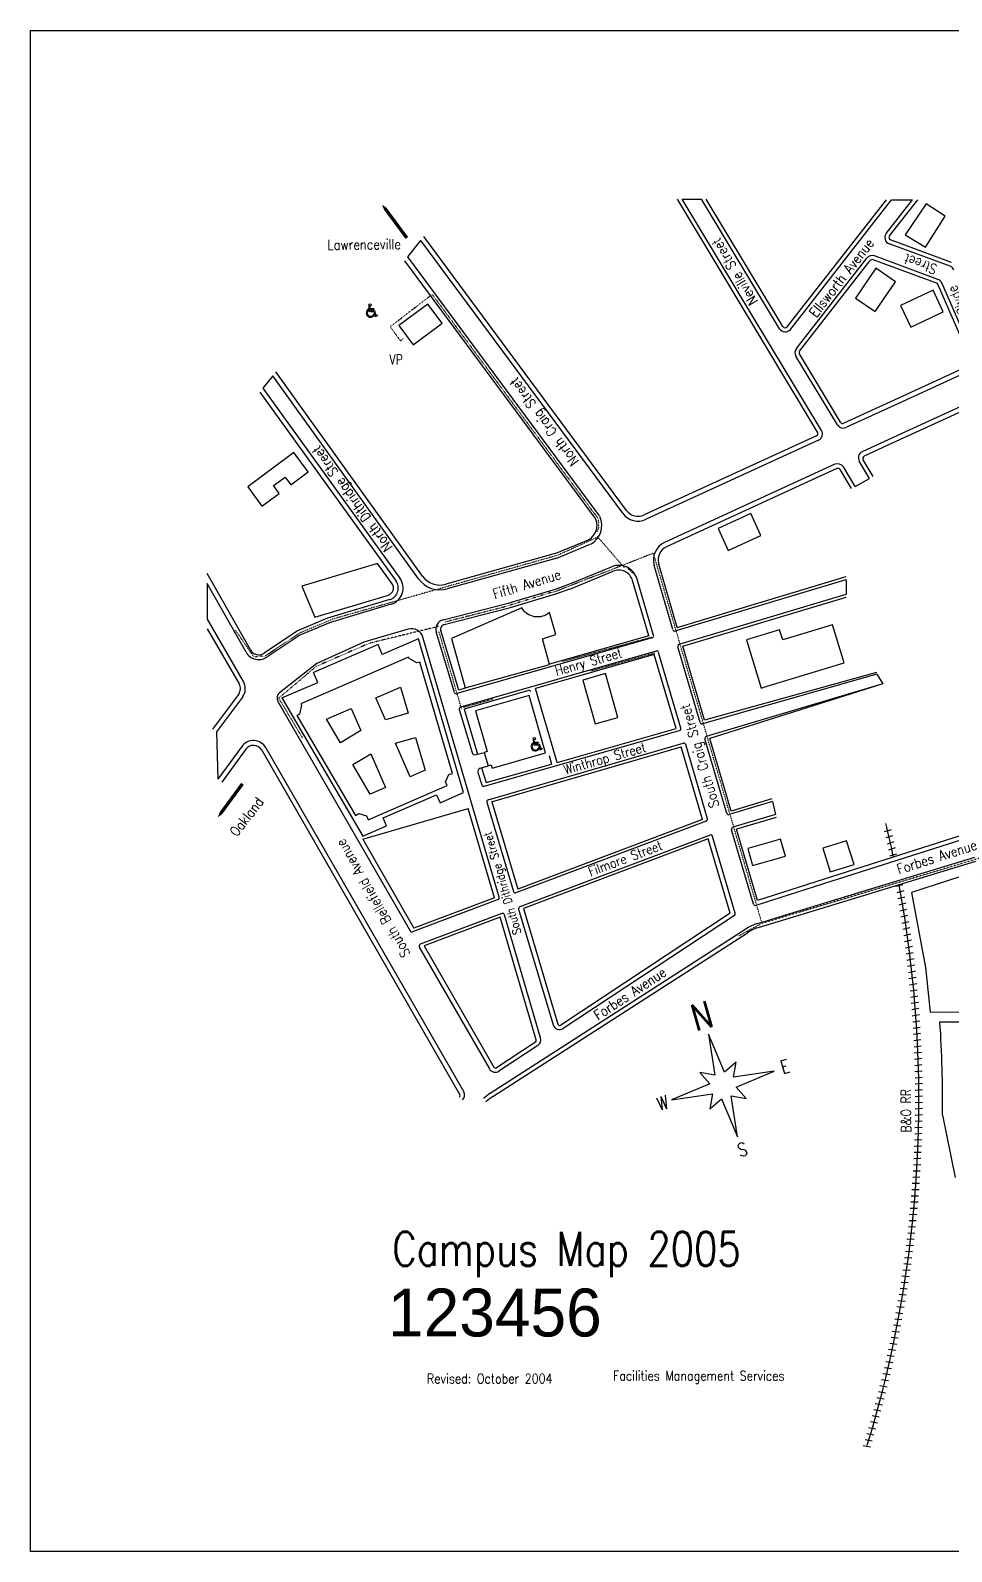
# Model space of a CAD drawing. Header units: inches. Extents: x 0 to 61145, y 0 to 38077.
# Drawn here: x 0 to 23072, y 0 to 38077 of the extents above; entities that cross this region are included whole.
import ezdxf
from ezdxf.enums import TextEntityAlignment as Align

# ---------------------------------------------------------------- set-up
doc = ezdxf.new("R2010")
doc.units = ezdxf.units.IN
doc.header["$MEASUREMENT"] = 0
doc.linetypes.add('DASHED2', pattern=[0.375, 0.25, -0.125])
doc.linetypes.add('DOT', pattern=[0.25, 0, -0.25])
for name, color, linetype in [('ACADEMIC_BLDGS', 1, 'Continuous'), ('ANNOTATION', 255, 'Continuous'), ('HANDICAP', 6, 'Continuous'), ('HANDICAPROUTE', 2, 'DOT'), ('RESIDENTIAL_BLDGS', 5, 'Continuous'), ('RR', 6, 'Continuous'), ('STREET_NAMES', 255, 'DASHED2'), ('WALKWAYS', 8, 'Continuous')]:
    doc.layers.add(name, color=color, linetype=linetype)
doc.styles.add('CarMello', font='', dxfattribs={"height": 240})
doc.styles.add('S1', font='simplex', dxfattribs={"width": 0.85})
doc.styles.add('S2', font='simplex', dxfattribs={"width": 0.8})
doc.styles.get('CarMello').set_extended_font_data('CarMello')

# ---------------------------------------------------------------- blocks, each defined once
blk = doc.blocks.new('HCP-SYM')
for p, q in [((0.31, 0.55), (0.31, 0.62)), ((0.36, 0.43), (0.32, 0.86)), ((0.36, 0.43), (0.67, 0.43)), ((0.4, 0.64), (0.39, 0.83)), ((0.4, 0.64), (0.67, 0.64)), ((0.41, 0.58), (0.67, 0.58)), ((0.42, 0.5), (0.41, 0.58)), ((0.42, 0.5), (0.72, 0.5)), ((0.67, 0.64), (0.67, 0.58)), ((0.67, 0.43), (0.78, 0.05)), ((0.69, 0.26), (0.72, 0.16)), ((0.72, 0.5), (0.82, 0.14)), ((0.78, 0.05), (0.94, 0.11)), ((0.82, 0.14), (0.92, 0.17)), ((0.92, 0.17), (0.94, 0.11))]:
    blk.add_line(p, q)
blk.add_circle((0.39, 0.91), 0.0865)
for radius, start, end in [(0.324, 112.9368, 330.1965), (0.259, 117.6412, 346.4372)]:
    blk.add_arc((0.43, 0.32), radius, start, end)
blk = doc.blocks.new('AR', base_point=(44.989, 27.098))
blk.add_lwpolyline([(44.989, 27.098, 0, 0.188, 0), (45.303, 27.098, 0.0625, 0.0625, 0), (45.77, 27.098, 0.0625, 0.0625, 0)], format="xyseb")

msp = doc.modelspace()

# ---------------------------------------------------------------- linework, layer by layer
msp.add_lwpolyline([(61145, 0), (0, 0), (0, 38077), (61145, 38077)], close=True)
at = {"layer": 'ACADEMIC_BLDGS'}
for points in [[(9955, 31228), (9231, 30691), (9588, 30208), (10312, 30745)], [(20380, 22249), (20089, 23201), (18842, 22820), (18764, 23074), (17935, 22821), (18305, 21611), (18478, 21668)], [(9750, 22266), (9681, 22245), (9485, 22355), (9469, 22391), (6773, 21224), (6790, 21184), (6736, 20965), (6674, 20929), (8142, 18428), (8224, 18476), (8417, 18413), (8457, 18319), (10435, 19174), (10394, 19269), (10479, 19452), (10571, 19479)], [(14402, 21976), (13837, 21815), (14148, 20721), (14713, 20881)], [(8652, 21373), (9268, 21640), (9464, 20984), (8893, 20816)], [(12488, 21432), (11148, 21041), (11444, 20030), (11364, 20006), (11463, 19667), (11543, 19691), (11568, 19606), (12904, 19992)], [(8276, 20549), (7763, 20247), (7419, 20840), (8035, 21106)], [(9146, 20234), (9644, 20381), (9890, 19559), (9509, 19394)], [(8528, 19966), (8891, 19127), (8510, 18962), (8079, 19703)], [(18789, 17829), (17968, 17596), (18089, 17172), (18910, 17405)], [(20444, 17793), (19847, 17605), (20033, 17012), (20631, 17200)], [(24226, 15316), (23752, 16898), (23354, 16746), (23305, 16898), (22068, 16499), (22418, 14619), (22534, 13506), (24544, 13511), (24305, 14967)]]:
    msp.add_lwpolyline(points, close=True, dxfattribs=at)
msp.add_lwpolyline([(12825, 22851), (13163, 22954), (12998, 23505, -0.472714), (12309, 23621), (10549, 22859), (10889, 21621), (13001, 22209)], format="xyb", close=True, dxfattribs=at)
at = {"layer": 'ANNOTATION'}
for p, q in [((16985, 12953), (17140, 11929)), ((17386, 11999), (16985, 12953)), ((17673, 12250), (17386, 11999)), ((17609, 11874), (17673, 12250)), ((17140, 11929), (16764, 11994)), ((16764, 11994), (17015, 11707)), ((18632, 12029), (17609, 11874)), ((17678, 11628), (18632, 12029)), ((17015, 11707), (16061, 11305)), ((16061, 11305), (17084, 11461)), ((17084, 11461), (17020, 11085)), ((17929, 11341), (17678, 11628)), ((17020, 11085), (17307, 11336)), ((17307, 11336), (17709, 10382)), ((17709, 10382), (17553, 11405)), ((17553, 11405), (17929, 11341))]:
    msp.add_line(p, q, dxfattribs=at)
at = {"layer": 'HANDICAPROUTE'}
for p, q in [((10065, 31470), (9015, 30660)), ((14205, 25878), (10065, 31470)), ((9266, 30307), (9015, 30660)), ((9342, 30361), (9266, 30307)), ((14211, 25394), (13203, 24938)), ((14883, 24626), (14211, 25394)), ((13203, 24938), (7611, 23354)), ((15604, 24988), (13110, 24015)), ((18325, 15723), (15604, 24988)), ((15119, 24462), (14950, 24627)), ((13105, 24026), (11850, 23640)), ((11850, 23639), (10378, 23265)), ((7611, 23354), (6747, 22994)), ((5595, 22394), (5139, 23066)), ((6747, 22994), (5883, 22418)), ((10237, 23160), (8859, 22826)), ((10802, 21087), (10230, 23036)), ((15570, 22890), (13331, 22278)), ((8475, 22730), (7155, 22154)), ((8859, 22826), (8475, 22730)), ((15642, 22491), (14025, 22039)), ((5883, 22418), (5595, 22394)), ((7155, 22154), (6219, 21362)), ((6219, 21362), (6819, 20354)), ((24301, 17515), (18325, 15723)), ((18299, 15715), (17747, 15411))]:
    msp.add_line(p, q, dxfattribs=at)
at = {"layer": 'HANDICAPROUTE', "linetype": 'DOT'}
msp.add_line((11581, 21335), (10839, 21129), dxfattribs=at)
at = {"layer": 'HANDICAPROUTE'}
msp.add_arc((13828, 25709), 413, 333.5782, 24.2056, dxfattribs=at)
at = {"layer": 'RESIDENTIAL_BLDGS'}
for points in [[(22914, 33427), (22436, 33735), (21909, 32962), (22415, 32648)], [(21667, 31784), (21171, 32123), (20663, 31378), (21159, 31039)], [(22865, 31029), (22612, 31574), (21795, 31194), (22048, 30650)], [(6601, 27508), (5442, 26650), (5800, 26167), (6234, 26489), (6091, 26682), (6381, 26896), (6524, 26703), (6959, 27026)], [(18293, 25438), (18042, 25984), (17223, 25608), (17474, 25062)]]:
    msp.add_lwpolyline(points, close=True, dxfattribs=at)
msp.add_lwpolyline([(9061, 24222), (8690, 24736), (6798, 24167), (7122, 23389), (8966, 23944, 0.51527)], format="xyb", close=True, dxfattribs=at)
at = {"layer": 'RR'}
for p, q in [((21560, 18069), (21387, 18015)), ((21594, 17917), (21422, 17863)), ((21628, 17765), (21455, 17710)), ((21662, 17612), (21489, 17558)), ((21695, 17459), (21521, 17406)), ((21847, 16691), (21673, 16644)), ((21875, 16537), (21701, 16491)), ((21903, 16383), (21728, 16337)), ((21929, 16229), (21754, 16184)), ((21955, 16075), (21779, 16031)), ((21980, 15920), (21804, 15877)), ((22004, 15766), (21828, 15723)), ((22027, 15611), (21851, 15570)), ((22049, 15456), (21873, 15416)), ((22071, 15301), (21894, 15262)), ((22092, 15146), (21915, 15107)), ((22112, 14991), (21935, 14953)), ((22131, 14835), (21954, 14799)), ((22149, 14680), (21972, 14644)), ((22166, 14525), (21989, 14490)), ((22183, 14369), (22005, 14335)), ((22199, 14213), (22021, 14180)), ((22214, 14057), (22036, 14025)), ((22228, 13902), (22050, 13871)), ((22241, 13746), (22063, 13716)), ((22254, 13590), (22075, 13561)), ((22266, 13434), (22087, 13405)), ((22276, 13278), (22098, 13250)), ((22286, 13121), (22108, 13095)), ((22296, 12965), (22117, 12940)), ((22304, 12809), (22125, 12785)), ((22312, 12653), (22132, 12629)), ((22318, 12496), (22139, 12474)), ((22324, 12340), (22145, 12318)), ((22329, 12184), (22150, 12163)), ((22334, 12027), (22154, 12007)), ((22337, 11871), (22157, 11852)), ((22340, 11714), (22160, 11696)), ((22341, 11558), (22161, 11541)), ((22342, 11088), (22161, 11074)), ((22342, 11401), (22162, 11385)), ((22343, 11245), (22162, 11230)), ((22338, 10775), (22157, 10763)), ((22340, 10932), (22160, 10919)), ((22326, 10306), (22145, 10297)), ((22331, 10463), (22150, 10452)), ((22335, 10619), (22154, 10608)), ((22314, 9993), (22133, 9986)), ((22320, 10150), (22139, 10141)), ((22289, 9525), (22108, 9520)), ((22298, 9681), (22117, 9675)), ((22306, 9837), (22126, 9831)), ((22269, 9212), (22088, 9210)), ((22279, 9368), (22099, 9365)), ((22245, 8900), (22064, 8900)), ((22257, 9056), (22076, 9055)), ((22203, 8433), (22022, 8435)), ((22218, 8588), (22037, 8590)), ((22232, 8744), (22051, 8745)), ((22171, 8121), (21990, 8126)), ((22188, 8277), (22007, 8280)), ((22117, 7655), (21936, 7662)), ((22136, 7810), (21955, 7816)), ((22154, 7966), (21973, 7971)), ((22077, 7345), (21896, 7354)), ((22097, 7500), (21917, 7508)), ((22010, 6880), (21830, 6892)), ((22033, 7035), (21853, 7046)), ((22056, 7190), (21875, 7200)), ((21962, 6571), (21782, 6584)), ((21987, 6725), (21806, 6738)), ((21883, 6108), (21703, 6125)), ((21910, 6262), (21730, 6278)), ((21937, 6416), (21756, 6431)), ((21827, 5800), (21647, 5819)), ((21855, 5954), (21675, 5972)), ((21736, 5340), (21556, 5361)), ((21767, 5493), (21587, 5513)), ((21797, 5646), (21617, 5666)), ((21671, 5033), (21492, 5057)), ((21704, 5186), (21524, 5209)), ((21568, 4575), (21389, 4601)), ((21603, 4728), (21424, 4753)), ((21638, 4881), (21458, 4905)), ((21495, 4271), (21317, 4299)), ((21532, 4423), (21353, 4450)), ((21380, 3816), (21202, 3847)), ((21419, 3967), (21241, 3997)), ((21458, 4119), (21279, 4148)), ((21299, 3514), (21122, 3546)), ((21340, 3665), (21162, 3696)), ((21172, 3062), (20995, 3097)), ((21215, 3212), (21038, 3247)), ((21258, 3363), (21080, 3396)), ((21084, 2762), (20907, 2799)), ((21128, 2911), (20951, 2948)), ((21038, 2612), (20861, 2650))]:
    msp.add_line(p, q, dxfattribs=at)
for start, end in [(11.9019, 13.5793), (342.9769, 10.5339)]:
    msp.add_arc((-7244, 11301), 29497, start, end, dxfattribs=at)
at = {"layer": 'WALKWAYS'}
for p, q in [((19718, 28020), (16204, 33855)), ((19815, 28059), (16325, 33854)), ((16325, 33854), (16808, 33853)), ((18761, 30611), (16808, 33853)), ((18849, 30664), (16929, 33853)), ((18954, 30658), (21439, 33840)), ((19035, 30594), (21569, 33840)), ((21435, 32996), (22093, 33838)), ((21516, 32932), (22223, 33838)), ((21569, 33840), (22093, 33838)), ((9457, 32406), (9780, 32817)), ((14835, 25990), (9780, 32817)), ((14932, 26061), (9857, 32916)), ((23072, 32269), (21544, 32834)), ((14253, 25928), (9457, 32406)), ((19185, 30114), (20952, 32378)), ((22729, 31846), (21141, 32431)), ((23037, 32172), (21509, 32737)), ((14156, 25856), (9380, 32308)), ((19266, 30051), (21034, 32314)), ((22718, 31739), (21106, 32335)), ((23582, 29769), (22718, 31739)), ((23677, 29810), (22824, 31756)), ((27665, 30533), (21586, 27743)), ((27599, 30635), (21606, 27884)), ((20212, 28201), (19173, 29925)), ((20292, 28268), (19262, 29979)), ((23558, 29706), (21745, 28873)), ((6069, 29432), (5825, 29122)), ((9721, 24350), (6069, 29432)), ((9819, 24420), (6146, 29531)), ((23593, 29590), (21725, 28732)), ((5748, 29023), (9158, 24292)), ((5825, 29122), (9255, 24363)), ((21745, 28873), (20372, 28243)), ((21725, 28732), (20425, 28135)), ((19690, 27930), (15372, 25948)), ((19741, 27822), (15422, 25839)), ((21606, 27884), (20833, 27529)), ((21586, 27743), (20884, 27420)), ((20150, 27216), (15882, 25257)), ((20202, 27108), (15932, 25147)), ((20567, 26610), (20282, 27083)), ((20657, 26660), (20362, 27150)), ((21019, 26861), (20760, 27291)), ((21110, 26911), (20856, 27331)), ((20657, 26660), (21019, 26861)), ((13144, 24983), (13978, 25325)), ((13183, 24869), (14024, 25214)), ((13144, 24983), (10404, 24215)), ((13183, 24869), (10436, 24099)), ((5509, 22569), (4430, 24480)), ((13509, 24093), (14598, 24540)), ((13554, 24242), (14552, 24651)), ((16093, 23077), (15621, 24684)), ((16202, 23134), (15737, 24718)), ((16202, 23134), (20429, 24409)), ((5404, 22510), (4430, 24236)), ((4430, 24236), (4430, 23336)), ((11992, 23749), (13148, 24093)), ((13148, 24093), (13554, 24242)), ((13185, 23979), (13508, 24097)), ((15487, 22924), (15081, 24308)), ((15609, 22934), (15196, 24342)), ((16153, 23044), (20429, 24333)), ((20429, 24333), (20429, 23967)), ((9001, 23829), (7445, 23361)), ((9035, 23714), (7480, 23246)), ((10334, 23323), (11996, 23750)), ((10364, 23207), (12026, 23634)), ((12026, 23634), (13185, 23979)), ((16251, 22711), (20429, 23967)), ((16340, 22663), (20429, 23892)), ((4430, 23336), (5333, 21782)), ((7445, 23361), (6688, 23046)), ((7491, 23250), (6745, 22940)), ((4430, 23097), (5229, 21722)), ((6688, 23046), (5852, 22487)), ((6745, 22940), (5918, 22387)), ((9461, 23090), (8353, 22768)), ((11743, 16380), (9833, 22887)), ((10620, 21508), (10163, 23021)), ((10728, 21564), (10278, 23055)), ((15576, 22875), (10679, 21475)), ((15487, 22924), (13000, 22214)), ((8353, 22768), (7176, 22229)), ((15675, 22542), (10774, 21137)), ((16292, 20609), (15734, 22509)), ((16776, 20752), (16218, 22651)), ((16884, 20809), (16340, 22663)), ((7176, 22229), (6242, 21499)), ((15625, 22453), (12651, 21600)), ((16170, 20599), (15625, 22453)), ((21203, 21962), (16836, 20719)), ((21189, 22008), (16884, 20809)), ((21351, 21725), (16929, 20402)), ((21351, 21725), (17018, 20353)), ((21203, 21962), (21351, 21725)), ((5214, 21457), (4561, 20588)), ((5310, 21385), (4657, 20516)), ((10892, 21611), (10728, 21564)), ((12511, 21560), (10863, 21088)), ((12511, 21560), (12521, 21528)), ((13192, 19753), (12651, 21600)), ((6200, 21282), (9509, 15534)), ((10741, 21077), (11061, 20004)), ((10863, 21088), (11200, 19958)), ((13192, 19753), (16170, 20599)), ((4657, 20516), (4694, 19333)), ((11362, 19158), (16259, 20550)), ((11465, 18818), (16353, 20232)), ((16957, 18343), (16412, 20200)), ((17443, 18479), (16896, 20342)), ((17552, 18537), (17018, 20353)), ((5295, 20153), (4694, 19333)), ((5392, 20082), (4791, 19262)), ((5794, 20059), (10759, 11436)), ((5899, 20119), (10854, 11511)), ((11164, 19948), (11364, 20006)), ((11364, 20006), (11463, 19667)), ((11552, 18768), (16303, 20143)), ((12990, 19930), (13053, 19714)), ((16837, 18327), (16303, 20143)), ((11209, 19505), (11303, 19191)), ((11266, 19609), (11463, 19667)), ((11301, 19620), (11412, 19247)), ((11412, 19247), (13053, 19714)), ((11432, 18758), (12098, 16521)), ((11554, 18769), (12205, 16583)), ((18586, 18775), (17503, 18447)), ((18569, 18845), (17552, 18537)), ((18586, 18775), (18662, 18446)), ((8323, 17835), (10966, 18602)), ((11623, 16364), (10966, 18602)), ((16928, 18284), (12161, 16490)), ((16837, 18327), (12205, 16583)), ((18662, 18446), (17596, 18129)), ((18678, 18376), (17686, 18081)), ((25859, 18627), (20050, 16775)), ((17023, 17935), (12258, 16141)), ((17652, 15978), (17086, 17903)), ((18110, 16209), (17564, 18069)), ((18209, 16297), (17686, 18081)), ((23864, 18100), (20066, 16889)), ((8323, 17835), (9607, 15605)), ((16979, 17841), (12350, 16098)), ((17526, 15978), (16979, 17841)), ((19962, 16147), (23681, 17280)), ((19978, 16260), (23651, 17378)), ((20050, 16775), (18171, 16176)), ((20066, 16889), (18209, 16297)), ((11714, 16322), (9567, 15513)), ((11623, 16364), (9607, 15605)), ((12229, 16082), (13092, 13184)), ((12350, 16098), (13213, 13201)), ((18216, 15723), (19978, 16260)), ((18260, 15629), (19962, 16147)), ((11809, 15972), (9764, 15202)), ((11765, 15879), (9862, 15162)), ((12667, 12807), (11765, 15879)), ((12778, 12858), (11872, 15941)), ((17526, 15978), (13285, 13175)), ((17632, 15925), (13346, 13091)), ((11519, 11474), (17917, 15585)), ((11583, 11392), (17960, 15490)), ((9740, 15133), (11496, 12082)), ((9862, 15162), (11609, 12128)), ((22780, 13260), (23808, 13260)), ((12648, 12753), (11677, 12112)), ((12709, 12670), (11735, 12026)), ((22842, 10924), (23160, 9361))]:
    msp.add_line(p, q, dxfattribs=at)
at = {"layer": 'WALKWAYS', "linetype": 'Continuous'}
for p, q in [((9718, 22849), (8812, 22456)), ((10851, 19002), (9718, 22849)), ((8706, 22703), (7092, 22004)), ((8812, 22456), (8706, 22703)), ((6300, 21368), (7199, 21757)), ((7199, 21757), (7092, 22004)), ((6300, 21368), (8329, 17910)), ((8835, 18365), (10173, 18944)), ((10173, 18944), (10259, 18746)), ((10259, 18746), (10851, 19002)), ((8921, 18166), (8835, 18365)), ((8329, 17910), (8921, 18166))]:
    msp.add_line(p, q, dxfattribs=at)
at = {"layer": 'WALKWAYS'}
for centre, radius, start, end in [((21566, 32893), 167, 142.0176, 249.7381), ((21566, 32893), 63.6, 142.0176, 249.7381), ((21084, 32275), 167, 69.7381, 142.0176), ((21084, 32275), 63.6, 69.7381, 142.0176), ((22979, 32016), 167, 23.6726, 69.7381), ((22671, 31689), 167, 23.6726, 69.7381), ((18904, 30697), 167, 211.0579, 322.0176), ((18904, 30697), 63.6, 211.0579, 322.0176), ((19316, 30011), 167, 142.0176, 211.0579), ((19316, 30011), 63.6, 142.0176, 211.0579), ((20355, 28287), 167, 211.0579, 294.657), ((20346, 28300), 62.6, 211.0579, 294.657), ((19664, 27987), 62.6, 294.657, 31.0579), ((19672, 27973), 167, 294.657, 31.0579), ((20903, 27378), 167, 114.657, 211.0579), ((20910, 27363), 62.6, 114.657, 211.0579), ((20219, 27064), 167, 31.0579, 114.657), ((20228, 27051), 62.6, 31.0579, 114.657), ((13779, 25687), 533, 298.785, 24.2056), ((15221, 26276), 481, 216.517, 294.657), ((15221, 26276), 361, 216.517, 294.657), ((13779, 25687), 413, 298.785, 24.2056), ((16083, 24820), 481, 114.657, 196.3642), ((16083, 24820), 361, 114.657, 196.3642), ((10258, 24735), 541, 215.7026, 285.6582), ((14735, 24206), 481, 16.3642, 112.2951), ((14735, 24206), 361, 16.3642, 112.2951), ((8914, 24117), 300, 286.7435, 35.7862), ((8914, 24117), 421, 286.7435, 35.7862), ((10258, 24735), 661, 215.7026, 285.6582), ((10394, 23090), 240, 104.4056, 196.7824), ((9545, 22802), 300, 16.3642, 106.215), ((10394, 23090), 120, 104.4056, 196.7824), ((15563, 22921), 48.1, 285.9469, 16.3642), ((16140, 23090), 48.1, 196.3642, 286.7814), ((5718, 22687), 361, 209.4367, 303.7304), ((5718, 22687), 240, 209.4367, 303.7304), ((15688, 22496), 48.1, 16.3642, 105.9933), ((16264, 22665), 48.1, 106.735, 196.3642), ((5022, 21601), 240, 323.0971, 30.1547), ((5022, 21601), 361, 323.0971, 30.1547), ((6345, 21366), 168, 127.9853, 209.9279), ((10666, 21522), 48.1, 196.7824, 285.9469), ((10787, 21091), 48.1, 105.9933, 196.5863), ((16246, 20596), 48.1, 285.8654, 16.3642), ((16822, 20765), 48.1, 196.3642, 286.8629), ((5586, 19940), 361, 29.9279, 143.7274), ((16366, 20186), 48.1, 16.3642, 106.1421), ((16943, 20356), 48.1, 106.5862, 196.3642), ((5586, 19940), 240, 29.9279, 143.7274), ((11141, 20028), 83.5, 196.5863, 286.3002), ((11289, 19529), 83.5, 106.3002, 196.5863), ((11349, 19204), 48.1, 196.5863, 285.8654), ((11478, 18772), 48.1, 106.1421, 196.5863), ((16911, 18329), 48.1, 290.6256, 16.3642), ((17490, 18493), 48.1, 196.3642, 286.8629), ((17040, 17890), 48.1, 16.3642, 110.6256), ((17610, 18083), 48.1, 106.5862, 196.3642), ((11697, 16367), 48.1, 290.6256, 16.3642), ((12144, 16535), 48.1, 196.5863, 290.6256), ((12275, 16096), 48.1, 110.6256, 196.5863), ((18156, 16222), 48.1, 196.3642, 287.6823), ((11826, 15927), 48.1, 16.3642, 110.6256), ((17606, 15965), 48.1, 303.4668, 16.3642), ((18566, 14574), 1202, 106.9368, 122.7213), ((18610, 14479), 1202, 106.9368, 122.7213), ((9550, 15558), 48.1, 209.9279, 290.6256), ((9781, 15157), 48.1, 110.6256, 209.9279), ((13254, 13232), 168, 196.5863, 303.4668), ((13259, 13215), 48.1, 196.5863, 303.4668), ((-7244, 11301), 30089, 359.2831, 3.7345), ((12621, 12794), 48.1, 303.4668, 16.3642), ((12616, 12810), 168, 303.4668, 16.3642), ((11642, 12166), 168, 209.9279, 303.4668), ((11650, 12152), 48.1, 209.9279, 303.4668), ((10717, 11412), 48.1, 314.0385, 29.9279), ((10708, 11427), 168, 314.0385, 29.9279), ((12169, 10463), 1202, 122.7213, 133.293), ((12232, 10381), 1202, 122.7213, 133.293)]:
    msp.add_arc(centre, radius, start, end, dxfattribs=at)

# ---------------------------------------------------------------- block references
at = {"layer": 'HANDICAP', "xscale": 333.818181818182, "yscale": 333.818181818182, "zscale": 333.8181818181818}
msp.add_blockref('HCP-SYM', (8376, 30900), dxfattribs=at)
at = {"layer": 'HANDICAP', "xscale": 333.8181818181826, "yscale": 333.818181818182, "zscale": 333.8181818181818, "rotation": 4.075446833393792}
msp.add_blockref('HCP-SYM', (12511, 20035), dxfattribs=at)
at = {"layer": 'STREET_NAMES', "xscale": 1335.272727272728, "yscale": 1335.272727272727, "zscale": 1335.272727272727}
for p, rotation in [((8808, 33720), 306.5169747782795), ((4694, 18378), 53.72735767835)]:
    msp.add_blockref('AR', p, dxfattribs=dict(at, rotation=rotation))

# ---------------------------------------------------------------- texts
at = {"layer": 'ANNOTATION', "style": 'S2', "width": 0.8}
for s, height, p in [('N', 668, (16813, 13410)), ('E', 334, (18903, 12142)), ('W', 334, (15835, 11230)), ('S', 334, (17831, 10063))]:
    msp.add_text(s, height=height, rotation=15.7309, dxfattribs=at).set_placement(p, align=Align.MIDDLE)
msp.add_text('B&O RR', height=250.4, rotation=90.1689, dxfattribs=at).set_placement((22056, 10487))
at = {"layer": 'ANNOTATION', "color": 7, "style": 'S2', "width": 0.8}
msp.add_text('Campus Map 2005', height=851.15, dxfattribs=at).set_placement((9065, 7152))
at = {"layer": 'ANNOTATION', "color": 7, "style": 'CarMello'}
msp.add_text('123456', height=1200, dxfattribs=at).set_placement((8956, 5384))
at = {"layer": 'ANNOTATION', "color": 7, "linetype": 'Continuous', "style": 'S1', "width": 0.85}
for s, p in [('Revised: October 2004', (9931, 4210)), ('Facilities Management Services', (14592, 4282))]:
    msp.add_text(s, height=240, dxfattribs=at).set_placement(p)
at = {"layer": 'STREET_NAMES', "style": 'S1', "width": 0.85}
for s, height, rotation, p in [('Lawrenceville', 250.36, 0.609, (7440, 32583)), ('Neville Street', 250.36, 121.0579, (18231, 31291)), ('Ellsworth Avenue', 250.36, 52.0176, (19682, 30870)), ('Street', 250.4, 159.7381, (22733, 32197)), ('Clyde', 250.4, 113.6726, (23484, 31035)), ('North Craig Street', 250.36, 126.517, (13751, 27289)), ('North Dithridge Street', 250.36, 125.7026, (9078, 25141)), ('Fifth Avenue', 250.36, 16.944, (11627, 23841)), ('Henry Street', 240, 15.9469, (13180, 21920)), ('South Craig Street', 250.36, 106.3642, (17256, 18663)), ('Winthrop Street', 240, 15.8654, (13401, 19449)), ('Oakland', 250.4, 51.9617, (5168, 17876)), ('South Dithridge Street', 208.64, 106.5863, (12299, 15478)), ('South Bellefield Avenue', 250.36, 119.9279, (9527, 14964)), ('Filmore Street', 240, 20.6256, (14027, 16895)), ('Forbes Avenue', 250.36, 17.6823, (21749, 16951)), ('Forbes Avenue', 250.36, 33.4668, (14218, 13290))]:
    msp.add_text(s, height=height, rotation=rotation, dxfattribs=at).set_placement(p)
at = {"layer": 'STREET_NAMES', "style": 'S2', "width": 0.8}
msp.add_text('VP', height=250.4, dxfattribs=at).set_placement((9161, 29712), align=Align.CENTER)

doc.saveas('drawing.dxf')
